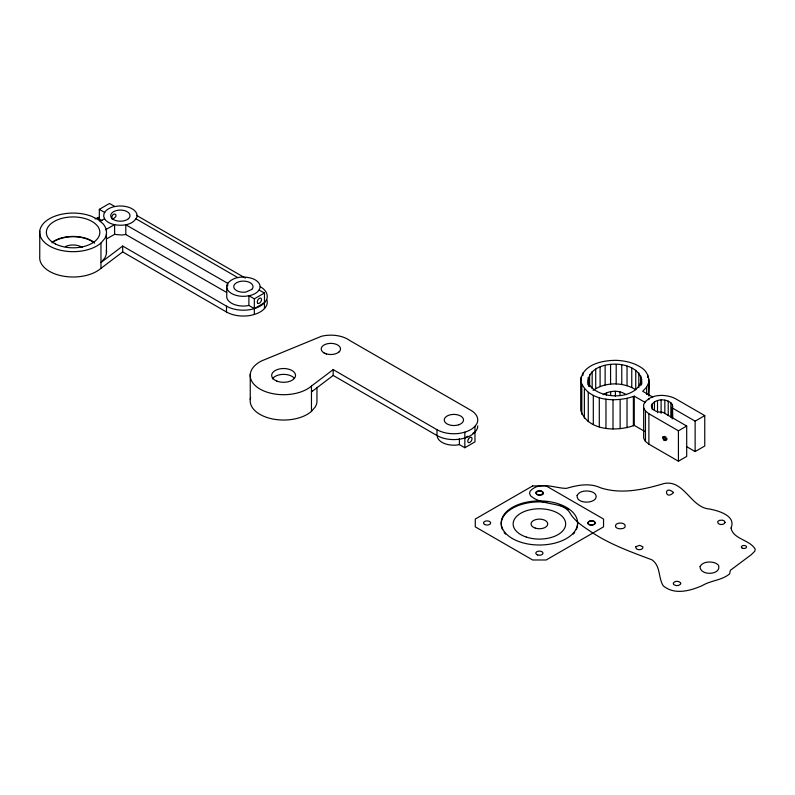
<?xml version="1.0" encoding="UTF-8"?>
<svg xmlns="http://www.w3.org/2000/svg" width="795" height="795" viewBox="0 0 795 795"><rect width="100%" height="100%" fill="white"/><g stroke="black" fill="none" stroke-linecap="round" stroke-linejoin="round"><path stroke-width="1.19" d="M644.377 431.218L634.261 425.385C616.791 431.824 587.594 431.059 580.708 410.3L580.708 381.063C581.89 364.388 602.918 360.155 616.582 360.354C625.248 360.761 634.032 362.739 641.317 367.628C651.373 373.63 648.889 386.271 648.879 396.059M641.724 384.094C643.751 356.538 581.562 357.7 588.737 386.499M641.724 379.215C637.51 400.779 599.271 400.302 588.737 384.065M648.501 395.294L648.879 379.006M662.722 437.528L663.05 436.564L664.938 436.952L666.101 439.476L665.783 440.44L663.895 440.052L662.722 437.528L664.799 436.336M652.814 397.112L642.708 391.279L646.663 387.095L648.501 383.12M672.749 417.633L672.431 404.546C667.78 398.166 654.832 398.076 651.353 405.609L651.671 407.755C654.017 411.522 658.856 412.357 662.96 412.327L686.691 426.031L686.691 456.429L678.423 461.209L648.889 444.157L645.461 441.434L643.662 438.234L643.662 404.466C649.436 393.614 665.365 393.694 675.213 398.543L704.758 415.606L704.758 446.005L695.138 451.56L686.791 446.74M672.182 418.856L672.182 407.905L672.749 406.692M100.965 243.031L104.791 238.5A33.42 19.299 0 0 0 103.022 223.773L98.143 219.589L91.564 216.29A33.42 19.299 0 0 0 45.245 221.716A33.42 19.299 0 0 0 54.646 248.457A33.42 19.299 0 0 0 100.965 243.031L100.965 268.362A33.42 19.299 0 0 1 62.487 276.004A33.42 19.299 0 0 1 39.75 256.527L39.75 231.186M312.425 390.772L311.461 391.915L333.175 375.449L333.175 369.605L436.992 429.697A23.87 13.783 0 0 0 460.037 433.285C466.496 432.092 473.542 429.618 476.93 423.546A23.87 13.783 0 0 0 470.779 410.23L349.671 340.459A23.87 13.783 0 0 0 321.538 336.255L261.466 360.96A33.42 19.299 0 0 0 261.674 389.967A33.42 19.299 0 0 0 311.461 386.062L333.175 369.605M250.644 397.56A33.42 19.299 0 0 0 271.343 418.697A33.42 19.299 0 0 0 311.461 411.403L315.287 406.881A33.42 19.299 0 0 0 316.957 401.932L316.957 387.314M260.283 286.687A23.87 13.783 0 0 1 266.434 300.003C263.046 306.065 256 308.54 249.541 309.732A23.87 13.783 0 0 1 226.486 306.154L122.678 246.053L100.965 262.519L104.791 257.987A33.42 19.299 0 0 0 106.371 250.018M100.965 268.362L122.678 251.906L122.678 246.053M593.06 390.405C605.323 381.789 623.111 381.908 635.752 389.719L635.752 370.231M99.325 219.092L99.325 209.343L109.452 203.5L114.927 206.521M254.34 314.432L254.34 298.841L264.467 292.997L264.467 308.589M264.467 302.746L254.34 308.589L248.895 305.449L246.182 305.926A16.705 9.649 0 0 1 226.754 295.511L226.754 285.773M464.837 437.985L467.877 436.236M472.936 433.305L474.963 432.142M437.18 435.491A16.705 9.649 0 0 0 456.678 445.071L459.391 444.584L464.837 447.734L474.963 441.881L474.963 426.289M603.137 394.717C609.785 390.256 619.444 389.997 626.082 394.598M663.05 438.86L666.15 437.071M643.662 407.835L645.461 411.025L648.889 413.748L678.423 430.801L686.691 426.031M672.182 407.905L695.138 421.151L704.758 415.606M663.895 440.052L666.995 438.264M664.938 440.659L667.005 439.466M100.22 221.179L104.552 218.744A16.705 9.649 0 0 0 113.029 224.319C121.098 226.237 132.387 225.671 136.76 217.492A16.705 9.649 0 0 0 125.67 206.501A16.705 9.649 0 0 0 105.347 211.41L103.966 213.805L103.698 216.32L104.562 218.784M105.417 229.775L114.619 224.627L114.619 234.366L106.441 238.947M580.708 381.063C587.594 401.823 616.791 402.588 634.261 396.149L645.391 402.568M324.122 353.258L326.169 353.656A2.942 1.988 -49.6 0 1 326.407 354.163M95.142 218.933L99.474 217.124M112.642 219.36L115.673 216.816A2.942 1.988 -49.6 0 0 115.593 214.411C113.059 212.553 111.081 217.025 112.016 219.052M226.655 292.441L125.799 234.515L121.526 235.012L114.619 234.366M259.051 290.036L264.467 292.997M245.277 278.041L139.175 216.906A23.87 13.783 0 0 0 136.641 215.316M135.995 218.824L237.874 277.644M99.325 209.343L104.731 212.474M254.34 298.841L248.895 295.7L248.895 305.449M97.407 217.989L102.028 220.652M122.678 251.906L226.486 311.998A23.87 13.783 0 0 0 249.541 315.585C256 314.393 263.046 311.908 266.434 305.846A23.87 13.783 0 0 0 266.901 299.884M333.175 375.449L436.992 435.551A23.87 13.783 0 0 0 460.037 439.128C466.496 437.936 473.542 435.461 476.93 429.399A23.87 13.783 0 0 0 477.755 425.832M615.499 526.499L615.787 524.829A5.018 2.902 0 0 1 617.616 523.527C620.16 522.325 626.52 523.19 625.049 527.045A5.018 2.902 0 0 1 622.336 528.615L619.444 528.774A5.018 2.902 0 0 1 615.489 526.499M695.138 421.151L695.138 451.56M678.423 430.801L678.423 461.209M672.431 404.546L672.431 417.922M670.851 402.588L670.851 417.186M668.217 401.068L668.217 415.666M664.829 400.163L664.829 413.539M661.112 399.974L661.112 413.35M657.515 400.531L657.515 412.694M654.454 401.763L654.454 410.28M652.317 403.532L652.317 409.614M648.889 398.543L648.889 399.716M648.889 413.748L648.889 444.157M647.766 374.932L647.766 377.367M646.663 387.095L646.663 394.399M645.461 401.266L645.461 402.439M645.461 411.025L645.461 441.434M640.85 376.005L640.85 385.744M638.822 372.964L638.822 387.582M634.261 396.149L634.261 425.385M633.386 396.556L633.386 425.792M631.767 367.926L631.767 387.423M627.036 366.157L627.036 385.645M627.026 398.434L627.026 427.67M621.769 364.994L621.769 384.482M620.13 399.497L620.13 428.734M620.001 391.816L620.001 395.473M616.205 364.478L616.205 383.975M615.38 391.259L615.38 396.139M613.005 399.716L613.005 428.952M610.709 391.597L610.709 395.254M610.57 364.657L610.57 384.144M606.466 392.79L606.466 395.234M605.959 399.07L605.959 428.306M605.124 365.491L605.124 384.989M600.096 366.972L600.096 386.459M599.291 397.589L599.291 426.826M595.713 369.019L595.713 388.507M593.308 395.344L593.308 424.58M592.166 371.553L592.166 388.606M589.612 374.455L589.612 386.628M588.26 392.432L588.26 421.668M588.151 377.595L588.151 384.909M584.375 388.984L584.375 418.22M582.924 372.974L582.924 375.409M581.821 385.138L581.821 414.364M581.075 376.949L581.075 380.606M464.837 432.142L464.837 447.734M459.391 438.502L459.391 444.584M436.992 429.697L436.992 435.551M311.461 386.062L311.461 411.403M250.246 374.226L250.246 399.567M227.728 285.753L227.728 283.318C233.74 276.143 244.8 275.865 253.058 278.807A16.705 9.649 0 0 1 250.345 295.442L246.182 296.187A16.705 9.649 0 0 1 227.728 283.318L125.799 224.766L125.799 234.515M226.486 306.154L226.486 311.998M106.46 233.561L106.46 253.048M65.379 246.609A11.935 6.887 0 0 1 82.203 247.404M52.003 242.843A26.255 15.155 0 0 1 94.486 243.061M53.017 241.68A26.732 15.433 0 0 1 94.535 242.634M272.367 378.937A11.935 6.887 0 0 1 283.01 374.375A11.935 6.887 0 0 1 294.389 378.311M577.389 521.629A38.19 22.051 0 0 1 576.295 529.639M574.696 532.372A38.19 22.051 0 0 1 573.284 534.121M505.541 534.121A38.19 22.051 0 0 1 504.119 532.372M502.519 529.639A38.19 22.051 0 0 1 546.871 502.311M559.72 505.262A38.19 22.051 0 0 1 568.355 509.545M680.619 583.043L680.619 583.252A2.335 1.352 0 0 1 680.401 584.275L678.771 585.378L676.287 585.627L673.733 584.623L673.256 583.192C674.607 580.698 679.099 580.688 680.619 583.043M731.052 528.019C733.02 539.298 750.142 539.745 755.25 549.295L754.763 551.263L751.186 554.761L730.386 570.293L729.601 573.91C721.721 580.509 710.74 580.36 702.104 585.686C689.971 590.914 674.548 595.226 663.239 585.836C658.081 577.776 660.854 565.861 651.9 559.809C631.061 551.959 609.785 544.416 591.082 531.825C583.808 526.896 576.107 522.067 571.019 514.703C568.604 509.943 564.281 506.604 559.044 505.501C549.464 502.897 538.444 502.619 530.603 495.841L529.51 493.466L530.156 491.171C539.726 480.617 554.532 488.279 566.398 488.378C577.607 485.139 589.453 482.644 600.573 487.802C621.302 494.55 643.553 489.68 663.835 483.579C684.167 479.216 690.646 507.727 709.627 509.038C718.481 510.758 736.399 515.756 731.052 528.019M587.624 522.732C587.853 526.767 597.582 525.058 594.113 521.52A2.007 1.163 0 0 0 592.851 520.924L589.383 521.033L587.624 522.732M725.05 522.404C724.295 525.555 716.891 525.177 717.756 521.5L719.316 520.407L722.208 520.129L724.046 520.705L725.05 522.404M673.574 492.522C664.819 501.377 663.567 483.986 673.574 492.522M577.11 495.454C576.524 501.834 585.647 502.867 590.297 501.705A9.679 5.595 0 0 0 595.525 498.684L596.26 496.547L595.525 494.411A9.679 5.595 0 0 0 590.297 491.37C585.766 490.485 579.515 490.873 577.11 495.454M700.127 566.477C699.6 576.136 721.621 575.332 718.541 565.434A9.679 5.585 0 0 0 713.314 562.413C708.782 561.489 702.522 561.906 700.127 566.477M635.861 546.702C634.788 550.647 643.741 550.726 642.887 546.761L639.647 545.34L635.861 546.702M543.253 493.774C541.822 496.15 536.426 495.991 536.029 492.91C537.211 490.088 543.76 490.386 543.253 493.774M468.573 438.81L468.195 439.486A2.981 1.719 -60 0 0 469.497 442.557A2.981 1.719 -60 0 0 471.952 438.164A2.981 1.719 -60 0 0 468.573 438.81M251.777 289.43L245.943 292.043A9.649 5.575 0 0 1 233.74 286.707A9.649 5.575 0 0 1 245.824 281.281A9.649 5.575 0 0 1 251.777 289.43M128.442 218.714L126.793 219.817A9.669 5.585 0 0 1 111.101 217.244A9.669 5.585 0 0 1 121.764 210.119A9.669 5.585 0 0 1 128.442 218.714M338.938 352.016L337.289 353.109A9.669 5.585 0 0 1 321.597 350.545A9.669 5.585 0 0 1 332.27 343.42A9.669 5.585 0 0 1 338.938 352.016M532.66 485.924L475.271 519.056L475.271 526.856L532.66 559.988L546.165 559.988L603.544 526.856L603.544 519.056L546.165 485.924L532.66 485.924M458.765 424.778L456.439 425.345A9.649 5.575 0 0 1 444.365 419.035A9.649 5.575 0 0 1 459.371 415.387A9.649 5.575 0 0 1 458.765 424.778M258.077 303.452L257.699 303.213A2.981 1.719 -60 0 1 259.001 298.632A2.981 1.719 -60 0 1 261.446 300.202A2.981 1.719 -60 0 1 258.077 303.452M55.471 243.976A26.732 15.433 0 0 0 99.325 235.39A26.732 15.433 0 0 0 64.524 217.751A26.732 15.433 0 0 0 55.471 243.976M276.819 381.083A11.935 6.887 0 0 0 295.502 375.975A11.935 6.887 0 0 0 278.498 369.188A11.935 6.887 0 0 0 276.819 381.083M742.212 548.123A2.624 1.52 0 0 0 746.515 547.278A2.624 1.52 0 0 0 743.096 545.549A2.624 1.52 0 0 0 742.212 548.123M512.407 538.553A38.19 22.051 0 0 0 576.295 528.665A38.19 22.051 0 0 0 529.52 501.655A38.19 22.051 0 0 0 512.407 538.553M484.553 524.422A3.578 2.067 0 0 0 490.545 523.498A3.578 2.067 0 0 0 486.162 520.964A3.578 2.067 0 0 0 484.553 524.422M537.619 554.96A3.578 2.067 0 0 0 542.985 553.171A3.578 2.067 0 0 0 537.619 551.372A3.578 2.067 0 0 0 537.619 554.96M589.94 524.75A3.578 2.067 0 0 0 595.316 522.961A3.578 2.067 0 0 0 589.94 521.172A3.578 2.067 0 0 0 589.94 524.75M537.619 494.54A3.578 2.067 0 0 0 542.985 492.751A3.578 2.067 0 0 0 537.619 490.962A3.578 2.067 0 0 0 537.619 494.54M526.28 537.062A26.255 15.155 0 0 0 565.662 523.935A26.255 15.155 0 0 0 526.28 510.807A26.255 15.155 0 0 0 526.28 537.062M535.234 528.109A8.357 4.82 0 0 0 547.765 523.935A8.357 4.82 0 0 0 535.234 519.751A8.357 4.82 0 0 0 535.234 528.109"/></g></svg>
